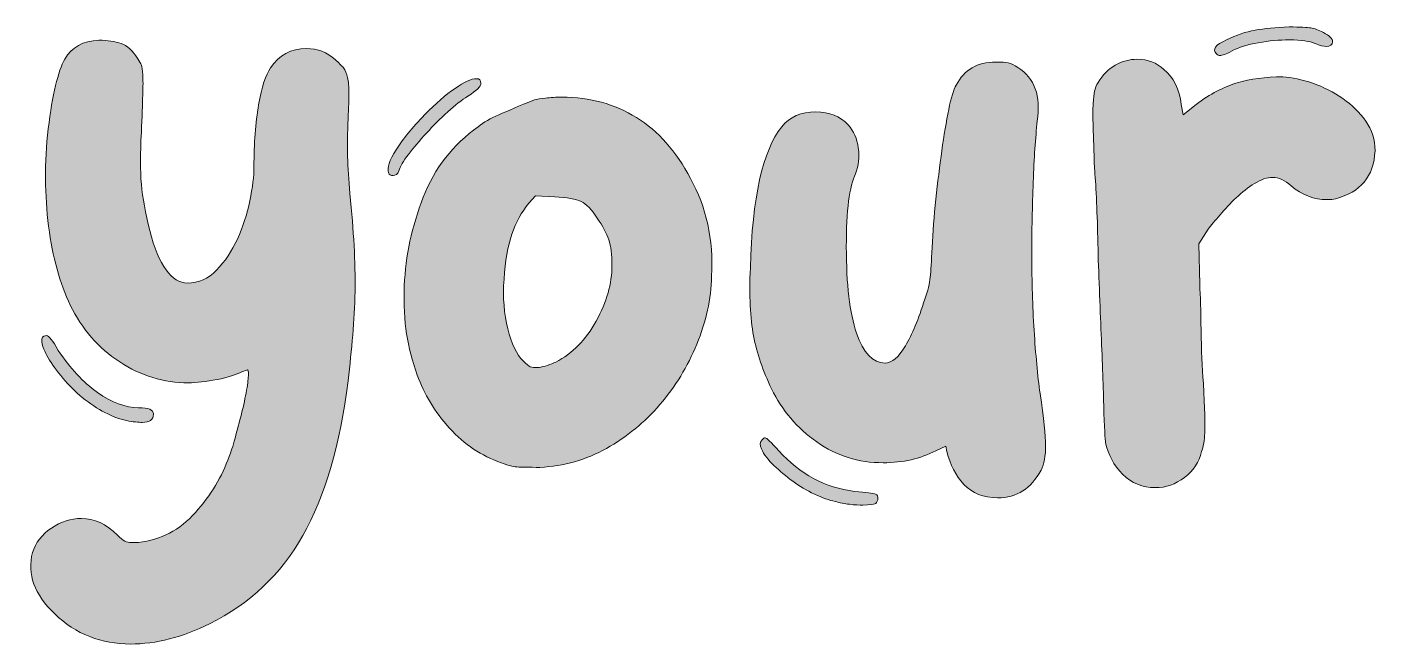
# Model space of a CAD drawing. Header units: inches. Extents: x 192 to 888, y -953 to -125.
# Drawn here: x 587.4 to 888.2, y -716.3 to -578.7 of the extents above; entities that cross this region are included whole.
import ezdxf

# ---------------------------------------------------------------- set-up
doc = ezdxf.new("R2010")
doc.units = ezdxf.units.IN
doc.header["$MEASUREMENT"] = 0
doc.layers.add('Layer 1', color=7, linetype='Continuous')

# ---------------------------------------------------------------- blocks, each defined once
blk = doc.blocks.new('block 4')
at = {"layer": 'Layer 1', "true_color": 0xe43b40}
h = blk.add_hatch(color=13, dxfattribs=at)
h.dxf.hatch_style = 2
edge = h.paths.add_edge_path()
edge.add_spline(control_points=[(888.24, -606.27), (887.96, -612.04), (885.01, -615.61), (879.38, -616.98), (878.97, -617.12), (878.35, -617.19), (877.53, -617.19), (874.65, -617.19), (871.97, -616.16), (869.5, -614.1), (868.12, -612.86), (866.75, -612.24), (865.38, -612.24), (864.15, -612.24), (862.81, -612.69), (861.36, -613.58), (859.92, -614.48), (858.55, -615.54), (857.24, -616.77), (855.94, -618.01), (854.74, -619.28), (853.64, -620.59), (852.54, -621.89), (851.65, -622.95), (850.96, -623.78), (850.96, -623.78), (848.9, -627.07), (848.9, -627.07), (848.9, -627.07), (849.11, -636.13), (849.11, -636.13), (849.25, -638.6), (849.35, -642), (849.42, -646.33), (849.49, -650.65), (849.66, -654.6), (849.93, -658.17), (850.21, -663.8), (850.31, -667.47), (850.24, -669.19), (850.17, -670.91), (849.93, -672.31), (849.52, -673.41), (848.97, -675.75), (847.7, -677.67), (845.71, -679.18), (843.72, -680.69), (841.56, -681.44), (839.22, -681.44), (836.34, -681.44), (833.9, -680.45), (831.91, -678.46), (829.92, -676.47), (828.65, -674.1), (828.1, -671.35), (827.96, -670.81), (827.83, -668.06), (827.69, -663.11), (827.55, -658.17), (827.35, -652.47), (827.07, -646.02), (826.94, -642.72), (826.8, -639.33), (826.66, -635.82), (826.52, -632.32), (826.42, -628.96), (826.35, -625.73), (826.28, -622.51), (826.18, -619.52), (826.04, -616.77), (825.91, -614.03), (825.77, -611.83), (825.63, -610.18), (825.49, -606.34), (825.39, -603.28), (825.32, -601.02), (825.25, -598.75), (825.25, -597), (825.32, -595.77), (825.39, -594.53), (825.49, -593.61), (825.63, -592.99), (825.77, -592.37), (826.04, -591.72), (826.46, -591.03), (827.42, -589.38), (828.69, -588.12), (830.26, -587.22), (831.84, -586.33), (833.46, -585.88), (835.11, -585.88), (837.58, -585.88), (839.57, -586.64), (841.08, -588.15), (843.27, -589.93), (844.58, -592.54), (844.99, -595.97), (844.99, -595.97), (845.4, -598.24), (845.4, -598.24), (845.4, -598.24), (848.29, -595.97), (848.29, -595.97), (851.44, -593.64), (854.5, -592.03), (857.45, -591.13), (860.4, -590.24), (863.8, -589.8), (867.65, -589.8), (869.71, -589.93), (871.93, -590.41), (874.34, -591.24), (876.74, -592.06), (878.97, -593.19), (881.03, -594.64), (883.09, -596.08), (884.81, -597.76), (886.18, -599.68), (887.55, -601.61), (888.24, -603.8), (888.24, -606.27)], knot_values=[0, 0, 0, 0, 1, 1, 1, 2, 2, 2, 3, 3, 3, 4, 4, 4, 5, 5, 5, 6, 6, 6, 7, 7, 7, 8, 8, 8, 9, 9, 9, 10, 10, 10, 11, 11, 11, 12, 12, 12, 13, 13, 13, 14, 14, 14, 15, 15, 15, 16, 16, 16, 17, 17, 17, 18, 18, 18, 19, 19, 19, 20, 20, 20, 21, 21, 21, 22, 22, 22, 23, 23, 23, 24, 24, 24, 25, 25, 25, 26, 26, 26, 27, 27, 27, 28, 28, 28, 29, 29, 29, 30, 30, 30, 31, 31, 31, 32, 32, 32, 33, 33, 33, 34, 34, 34, 35, 35, 35, 36, 36, 36, 37, 37, 37, 38, 38, 38, 39, 39, 39, 40, 40, 40, 40], degree=3, periodic=1)
edge = h.paths.add_edge_path()
edge.add_spline(control_points=[(856.32, -584.03), (854.95, -584.72), (854.05, -585.06), (853.64, -585.06), (853.36, -585.06), (853.09, -584.92), (852.82, -584.65), (851.86, -583.69), (852.61, -582.66), (855.08, -581.56), (857.28, -580.46), (859.41, -579.74), (861.47, -579.39), (863.53, -579.05), (866.06, -578.81), (869.09, -578.67), (871.56, -578.67), (873.17, -578.75), (873.93, -578.88), (874.68, -579.02), (875.61, -579.36), (876.71, -579.91), (878.08, -580.6), (878.77, -581.28), (878.77, -581.97), (878.77, -582.66), (878.28, -583), (877.32, -583), (876.78, -583), (875.95, -582.79), (874.85, -582.38), (873.75, -581.83), (871.83, -581.56), (869.09, -581.56), (866.89, -581.56), (864.59, -581.76), (862.19, -582.18), (859.78, -582.59), (857.83, -583.21), (856.32, -584.03)], knot_values=[0, 0, 0, 0, 1, 1, 1, 2, 2, 2, 3, 3, 3, 4, 4, 4, 5, 5, 5, 6, 6, 6, 7, 7, 7, 8, 8, 8, 9, 9, 9, 10, 10, 10, 11, 11, 11, 12, 12, 12, 13, 13, 13, 13], degree=3, periodic=1)
h = blk.add_hatch(color=13, dxfattribs=at)
h.dxf.hatch_style = 2
edge = h.paths.add_edge_path()
edge.add_spline(control_points=[(659.44, -615.82), (659.85, -620.08), (660.16, -623.95), (660.36, -627.45), (660.57, -630.96), (660.63, -634.35), (660.57, -637.65), (660.5, -640.94), (660.33, -644.21), (660.05, -647.43), (659.78, -650.66), (659.44, -654.06), (659.02, -657.63), (657.24, -671.9), (653.87, -683.4), (648.93, -692.12), (643.99, -700.84), (637.05, -707.4), (628.13, -711.79), (622.09, -714.81), (616.19, -716.32), (610.42, -716.32), (607.26, -716.32), (604.24, -715.77), (601.36, -714.67), (598.47, -713.57), (595.86, -711.86), (593.53, -709.53), (589, -705.27), (587.35, -700.74), (588.59, -695.93), (589.28, -693.74), (590.68, -691.92), (592.81, -690.47), (594.94, -689.03), (597.17, -688.31), (599.5, -688.31), (602.39, -688.31), (605.06, -689.55), (607.54, -692.02), (608.22, -692.71), (608.77, -693.15), (609.18, -693.36), (609.6, -693.56), (610.14, -693.67), (610.83, -693.67), (610.83, -693.67), (612.27, -693.67), (612.27, -693.67), (617.22, -693.12), (621.44, -690.89), (624.94, -686.97), (628.44, -683.06), (630.94, -678.91), (632.46, -674.51), (632.87, -673.55), (633.31, -672.18), (633.8, -670.39), (634.27, -668.61), (634.75, -666.79), (635.24, -664.94), (635.71, -663.08), (636.09, -661.33), (636.37, -659.69), (636.64, -658.04), (636.78, -656.87), (636.78, -656.19), (636.78, -655.5), (636.71, -655.16), (636.58, -655.16), (636.58, -655.16), (635.34, -655.57), (635.34, -655.57), (634.1, -656.26), (632.25, -656.84), (629.78, -657.32), (627.31, -657.8), (625.18, -658.04), (623.39, -658.04), (617.9, -658.04), (612.79, -656.49), (608.05, -653.4), (603.31, -650.31), (599.64, -646.09), (597.03, -640.74), (594.7, -635.93), (593.08, -630.06), (592.19, -623.13), (591.3, -616.2), (591.27, -608.95), (592.09, -601.4), (593.05, -593.71), (594.28, -588.53), (595.8, -585.85), (597.31, -583.18), (599.84, -581.77), (603.42, -581.63), (605.34, -581.63), (606.99, -581.87), (608.36, -582.35), (609.73, -582.83), (610.97, -583.97), (612.07, -585.75), (612.48, -586.3), (612.75, -586.78), (612.89, -587.19), (613.03, -587.6), (613.13, -588.32), (613.2, -589.35), (613.27, -590.38), (613.27, -591.9), (613.2, -593.88), (613.13, -595.88), (613.03, -598.66), (612.89, -602.23), (612.61, -606.9), (612.61, -610.74), (612.89, -613.76), (613.16, -616.78), (613.78, -620.21), (614.74, -624.06), (616.8, -631.88), (619.62, -635.8), (623.19, -635.8), (625.66, -635.8), (627.82, -634.84), (629.68, -632.91), (631.53, -630.99), (633.07, -628.69), (634.31, -626.01), (635.55, -623.34), (636.47, -620.49), (637.09, -617.47), (637.71, -614.45), (638.02, -611.91), (638.02, -609.85), (638.02, -604.63), (638.36, -600.03), (639.05, -596.05), (639.73, -592.07), (640.62, -589.32), (641.72, -587.81), (643.64, -584.93), (646.32, -583.48), (649.75, -583.48), (652.23, -583.48), (654.35, -584.31), (656.14, -585.96), (656.96, -586.64), (657.58, -587.26), (657.99, -587.81), (658.41, -588.36), (658.71, -589.08), (658.92, -589.97), (659.13, -590.87), (659.23, -592), (659.23, -593.37), (659.23, -594.74), (659.16, -596.66), (659.02, -599.14), (658.88, -602.3), (658.85, -605.11), (658.92, -607.58), (658.99, -610.05), (659.16, -612.8), (659.44, -615.82)], knot_values=[0, 0, 0, 0, 1, 1, 1, 2, 2, 2, 3, 3, 3, 4, 4, 4, 5, 5, 5, 6, 6, 6, 7, 7, 7, 8, 8, 8, 9, 9, 9, 10, 10, 10, 11, 11, 11, 12, 12, 12, 13, 13, 13, 14, 14, 14, 15, 15, 15, 16, 16, 16, 17, 17, 17, 18, 18, 18, 19, 19, 19, 20, 20, 20, 21, 21, 21, 22, 22, 22, 23, 23, 23, 24, 24, 24, 25, 25, 25, 26, 26, 26, 27, 27, 27, 28, 28, 28, 29, 29, 29, 30, 30, 30, 31, 31, 31, 32, 32, 32, 33, 33, 33, 34, 34, 34, 35, 35, 35, 36, 36, 36, 37, 37, 37, 38, 38, 38, 39, 39, 39, 40, 40, 40, 41, 41, 41, 42, 42, 42, 43, 43, 43, 44, 44, 44, 45, 45, 45, 46, 46, 46, 47, 47, 47, 48, 48, 48, 49, 49, 49, 50, 50, 50, 51, 51, 51, 52, 52, 52, 53, 53, 53, 54, 54, 54, 55, 55, 55, 55], degree=3, periodic=1)
edge = h.paths.add_edge_path()
edge.add_spline(control_points=[(599.71, -661.33), (598.2, -660.1), (596.76, -658.66), (595.38, -657.01), (594.01, -655.36), (592.91, -653.85), (592.09, -652.48), (591.27, -651.11), (590.78, -649.94), (590.65, -648.98), (590.51, -648.02), (590.85, -647.53), (591.68, -647.53), (592.23, -647.53), (593.12, -648.64), (594.35, -650.83), (596.96, -654.81), (599.88, -657.94), (603.11, -660.2), (606.33, -662.47), (609.39, -663.6), (612.27, -663.6), (614.47, -663.6), (615.57, -664.08), (615.57, -665.04), (615.57, -666.28), (614.74, -666.89), (613.1, -666.89), (612.69, -666.89), (612.17, -666.86), (611.55, -666.79), (610.93, -666.72), (610.28, -666.62), (609.6, -666.48), (606.43, -665.79), (603.14, -664.08), (599.71, -661.33)], knot_values=[0, 0, 0, 0, 1, 1, 1, 2, 2, 2, 3, 3, 3, 4, 4, 4, 5, 5, 5, 6, 6, 6, 7, 7, 7, 8, 8, 8, 9, 9, 9, 10, 10, 10, 11, 11, 11, 12, 12, 12, 12], degree=3, periodic=1)
h = blk.add_hatch(color=13, dxfattribs=at)
h.dxf.hatch_style = 2
edge = h.paths.add_edge_path()
edge.add_spline(control_points=[(813.48, -660.44), (814.3, -665.93), (814.72, -669.81), (814.72, -672.07), (814.72, -674.34), (814.37, -676.16), (813.69, -677.53), (811.49, -681.65), (808.26, -683.71), (804.01, -683.71), (800.85, -683.71), (798.34, -682.71), (796.49, -680.72), (794.64, -678.73), (793.37, -676.29), (792.68, -673.41), (792.68, -673.41), (792.47, -672.18), (792.47, -672.18), (792.47, -672.18), (790.21, -673.21), (790.21, -673.21), (786.78, -674.99), (782.86, -675.88), (778.47, -675.88), (772.98, -675.88), (768.03, -674.34), (763.64, -671.25), (759.25, -668.16), (755.88, -664.21), (753.55, -659.41), (751.63, -655.43), (750.29, -651.48), (749.53, -647.56), (748.78, -643.65), (748.54, -638.6), (748.81, -632.43), (749.23, -616.77), (751.56, -606.27), (755.82, -600.92), (757.6, -598.72), (760.14, -597.62), (763.43, -597.62), (766.45, -597.62), (768.86, -598.58), (770.64, -600.5), (771.88, -601.88), (772.63, -603.59), (772.91, -605.65), (773.18, -607.71), (772.98, -609.64), (772.29, -611.42), (770.92, -614.17), (770.23, -619.59), (770.23, -627.69), (770.23, -636.07), (770.98, -642.49), (772.5, -646.95), (774.01, -651.41), (776.13, -653.64), (778.88, -653.64), (780.39, -653.64), (781.9, -652.37), (783.41, -649.83), (784.92, -647.29), (786.36, -643.83), (787.74, -639.43), (788.42, -637.51), (788.84, -635.86), (788.97, -634.49), (789.11, -633.12), (789.25, -630.92), (789.38, -627.9), (789.52, -624.47), (789.8, -620.86), (790.21, -617.08), (790.62, -613.31), (791.06, -609.7), (791.55, -606.27), (792.03, -602.84), (792.54, -599.78), (793.09, -597.11), (793.64, -594.43), (794.19, -592.61), (794.74, -591.65), (796.52, -588.22), (799.48, -586.5), (803.6, -586.5), (804.83, -586.5), (805.76, -586.57), (806.37, -586.71), (806.99, -586.84), (807.71, -587.19), (808.54, -587.74), (812.24, -590.07), (813.69, -594.05), (812.86, -599.68), (812.45, -603.39), (812.14, -607.92), (811.94, -613.27), (811.73, -618.63), (811.63, -624.12), (811.63, -629.75), (811.63, -635.38), (811.8, -640.91), (812.14, -646.33), (812.48, -651.75), (812.93, -656.46), (813.48, -660.44)], knot_values=[0, 0, 0, 0, 1, 1, 1, 2, 2, 2, 3, 3, 3, 4, 4, 4, 5, 5, 5, 6, 6, 6, 7, 7, 7, 8, 8, 8, 9, 9, 9, 10, 10, 10, 11, 11, 11, 12, 12, 12, 13, 13, 13, 14, 14, 14, 15, 15, 15, 16, 16, 16, 17, 17, 17, 18, 18, 18, 19, 19, 19, 20, 20, 20, 21, 21, 21, 22, 22, 22, 23, 23, 23, 24, 24, 24, 25, 25, 25, 26, 26, 26, 27, 27, 27, 28, 28, 28, 29, 29, 29, 30, 30, 30, 31, 31, 31, 32, 32, 32, 33, 33, 33, 34, 34, 34, 35, 35, 35, 36, 36, 36, 36], degree=3, periodic=1)
edge = h.paths.add_edge_path()
edge.add_spline(control_points=[(772.09, -682.27), (774.69, -682.54), (776.24, -682.75), (776.72, -682.88), (777.2, -683.02), (777.37, -683.43), (777.23, -684.12), (777.09, -684.67), (776.89, -684.98), (776.62, -685.05), (776.34, -685.12), (775.45, -685.22), (773.94, -685.36), (773.12, -685.36), (772.12, -685.29), (770.95, -685.15), (769.78, -685.01), (768.72, -684.81), (767.76, -684.53), (766.39, -684.26), (764.84, -683.71), (763.13, -682.88), (761.41, -682.06), (759.8, -681.1), (758.29, -680), (756.77, -678.9), (755.37, -677.74), (754.06, -676.5), (752.76, -675.27), (751.83, -674.03), (751.28, -672.79), (750.87, -671.97), (750.94, -671.28), (751.49, -670.73), (751.76, -670.46), (751.97, -670.32), (752.11, -670.32), (752.38, -670.32), (753.41, -671.28), (755.2, -673.21), (759.86, -678.42), (765.49, -681.44), (772.09, -682.27)], knot_values=[0, 0, 0, 0, 1, 1, 1, 2, 2, 2, 3, 3, 3, 4, 4, 4, 5, 5, 5, 6, 6, 6, 7, 7, 7, 8, 8, 8, 9, 9, 9, 10, 10, 10, 11, 11, 11, 12, 12, 12, 13, 13, 13, 14, 14, 14, 14], degree=3, periodic=1)
h = blk.add_hatch(color=13, dxfattribs=at)
h.dxf.hatch_style = 2
edge = h.paths.add_edge_path()
edge.add_spline(control_points=[(685.79, -594.12), (684.42, -594.94), (682.91, -596.11), (681.26, -597.62), (679.62, -599.13), (678.04, -600.71), (676.53, -602.36), (675.01, -604.01), (673.68, -605.59), (672.51, -607.1), (671.34, -608.61), (670.62, -609.84), (670.35, -610.8), (670.07, -611.49), (669.66, -611.83), (669.11, -611.83), (668.57, -611.83), (668.22, -611.63), (668.08, -611.21), (667.67, -610.12), (668.22, -608.4), (669.73, -606.07), (671.24, -603.73), (673.37, -601.12), (676.11, -598.24), (678.59, -595.77), (680.85, -593.81), (682.91, -592.37), (684.97, -590.93), (686.55, -590.21), (687.65, -590.21), (688.33, -590.21), (688.68, -590.55), (688.68, -591.24), (688.68, -591.93), (687.72, -592.88), (685.79, -594.12)], knot_values=[0, 0, 0, 0, 1, 1, 1, 2, 2, 2, 3, 3, 3, 4, 4, 4, 5, 5, 5, 6, 6, 6, 7, 7, 7, 8, 8, 8, 9, 9, 9, 10, 10, 10, 11, 11, 11, 12, 12, 12, 12], degree=3, periodic=1)
edge = h.paths.add_edge_path()
edge.add_spline(control_points=[(735.43, -612.45), (739, -618.77), (740.58, -626.04), (740.17, -634.28), (740.03, -639.36), (738.93, -644.41), (736.87, -649.42), (734.81, -654.43), (732.06, -658.93), (728.63, -662.91), (725.2, -666.89), (721.22, -670.15), (716.69, -672.69), (712.16, -675.23), (707.21, -676.64), (701.86, -676.91), (699.39, -676.91), (697.67, -676.88), (696.71, -676.81), (695.75, -676.74), (694.58, -676.43), (693.21, -675.88), (688.81, -674.37), (684.97, -671.8), (681.67, -668.16), (678.38, -664.52), (675.98, -660.58), (674.47, -656.32), (673.37, -653.16), (672.58, -650.11), (672.1, -647.15), (671.62, -644.2), (671.44, -640.6), (671.58, -636.34), (671.86, -629.75), (673.26, -623.19), (675.81, -616.67), (678.34, -610.15), (682.43, -604.9), (688.06, -600.92), (689.3, -599.96), (690.84, -599.06), (692.69, -598.24), (694.55, -597.42), (697.19, -596.32), (700.62, -594.94), (701.17, -594.81), (701.99, -594.67), (703.09, -594.53), (704.19, -594.4), (705.43, -594.33), (706.8, -594.33), (712.98, -594.33), (718.5, -595.84), (723.38, -598.86), (728.25, -601.88), (732.27, -606.41), (735.43, -612.45)], knot_values=[0, 0, 0, 0, 1, 1, 1, 2, 2, 2, 3, 3, 3, 4, 4, 4, 5, 5, 5, 6, 6, 6, 7, 7, 7, 8, 8, 8, 9, 9, 9, 10, 10, 10, 11, 11, 11, 12, 12, 12, 13, 13, 13, 14, 14, 14, 15, 15, 15, 16, 16, 16, 17, 17, 17, 18, 18, 18, 19, 19, 19, 19], degree=3, periodic=1)
edge = h.paths.add_edge_path()
edge.add_spline(control_points=[(717.92, -631.81), (717.92, -629.48), (717.68, -627.59), (717.2, -626.15), (716.72, -624.7), (715.86, -623.09), (714.63, -621.31), (713.39, -619.38), (712.19, -618.15), (711.02, -617.6), (709.86, -617.05), (707.9, -616.71), (705.15, -616.57), (705.15, -616.57), (700.83, -616.36), (700.83, -616.36), (700.83, -616.36), (699.39, -618.01), (699.39, -618.01), (697.74, -619.93), (696.47, -622.23), (695.58, -624.91), (694.68, -627.59), (694.1, -630.92), (693.83, -634.9), (693.55, -639.02), (693.83, -642.72), (694.65, -646.02), (695.47, -649.32), (696.64, -651.72), (698.15, -653.23), (698.84, -653.92), (699.35, -654.33), (699.7, -654.46), (700.04, -654.6), (700.69, -654.67), (701.65, -654.67), (702.2, -654.53), (702.82, -654.36), (703.51, -654.16), (704.19, -653.95), (704.81, -653.71), (705.36, -653.43), (709.07, -651.51), (712.08, -648.46), (714.42, -644.27), (716.75, -640.08), (717.92, -635.93), (717.92, -631.81)], knot_values=[0, 0, 0, 0, 1, 1, 1, 2, 2, 2, 3, 3, 3, 4, 4, 4, 5, 5, 5, 6, 6, 6, 7, 7, 7, 8, 8, 8, 9, 9, 9, 10, 10, 10, 11, 11, 11, 12, 12, 12, 13, 13, 13, 14, 14, 14, 15, 15, 15, 16, 16, 16, 16], degree=3, periodic=1)
at = {"layer": 'Layer 1', "lineweight": 0}
for points, knots in [([(856.32, -584.03), (854.95, -584.72), (854.05, -585.06), (853.64, -585.06), (853.36, -585.06), (853.09, -584.92), (852.82, -584.65), (851.86, -583.69), (852.61, -582.66), (855.08, -581.56), (857.28, -580.46), (859.41, -579.74), (861.47, -579.39), (863.53, -579.05), (866.06, -578.81), (869.09, -578.67), (871.56, -578.67), (873.17, -578.75), (873.93, -578.88), (874.68, -579.02), (875.61, -579.36), (876.71, -579.91), (878.08, -580.6), (878.77, -581.28), (878.77, -581.97), (878.77, -582.66), (878.28, -583), (877.32, -583), (876.78, -583), (875.95, -582.79), (874.85, -582.38), (873.75, -581.83), (871.83, -581.56), (869.09, -581.56), (866.89, -581.56), (864.59, -581.76), (862.19, -582.18), (859.78, -582.59), (857.83, -583.21), (856.32, -584.03)], [0, 0, 0, 0, 1, 1, 1, 2, 2, 2, 3, 3, 3, 4, 4, 4, 5, 5, 5, 6, 6, 6, 7, 7, 7, 8, 8, 8, 9, 9, 9, 10, 10, 10, 11, 11, 11, 12, 12, 12, 13, 13, 13, 13]), ([(659.44, -615.82), (659.85, -620.08), (660.16, -623.95), (660.36, -627.45), (660.57, -630.96), (660.63, -634.35), (660.57, -637.65), (660.5, -640.94), (660.33, -644.21), (660.05, -647.43), (659.78, -650.66), (659.44, -654.06), (659.02, -657.63), (657.24, -671.9), (653.87, -683.4), (648.93, -692.12), (643.99, -700.84), (637.05, -707.4), (628.13, -711.79), (622.09, -714.81), (616.19, -716.32), (610.42, -716.32), (607.26, -716.32), (604.24, -715.77), (601.36, -714.67), (598.47, -713.57), (595.86, -711.86), (593.53, -709.53), (589, -705.27), (587.35, -700.74), (588.59, -695.93), (589.28, -693.74), (590.68, -691.92), (592.81, -690.47), (594.94, -689.03), (597.17, -688.31), (599.5, -688.31), (602.39, -688.31), (605.06, -689.55), (607.54, -692.02), (608.22, -692.71), (608.77, -693.15), (609.18, -693.36), (609.6, -693.56), (610.14, -693.67), (610.83, -693.67), (610.83, -693.67), (612.27, -693.67), (612.27, -693.67), (617.22, -693.12), (621.44, -690.89), (624.94, -686.97), (628.44, -683.06), (630.94, -678.91), (632.46, -674.51), (632.87, -673.55), (633.31, -672.18), (633.8, -670.39), (634.27, -668.61), (634.75, -666.79), (635.24, -664.94), (635.71, -663.08), (636.09, -661.33), (636.37, -659.69), (636.64, -658.04), (636.78, -656.87), (636.78, -656.19), (636.78, -655.5), (636.71, -655.16), (636.58, -655.16), (636.58, -655.16), (635.34, -655.57), (635.34, -655.57), (634.1, -656.26), (632.25, -656.84), (629.78, -657.32), (627.31, -657.8), (625.18, -658.04), (623.39, -658.04), (617.9, -658.04), (612.79, -656.49), (608.05, -653.4), (603.31, -650.31), (599.64, -646.09), (597.03, -640.74), (594.7, -635.93), (593.08, -630.06), (592.19, -623.13), (591.3, -616.2), (591.27, -608.95), (592.09, -601.4), (593.05, -593.71), (594.28, -588.53), (595.8, -585.85), (597.31, -583.18), (599.84, -581.77), (603.42, -581.63), (605.34, -581.63), (606.99, -581.87), (608.36, -582.35), (609.73, -582.83), (610.97, -583.97), (612.07, -585.75), (612.48, -586.3), (612.75, -586.78), (612.89, -587.19), (613.03, -587.6), (613.13, -588.32), (613.2, -589.35), (613.27, -590.38), (613.27, -591.9), (613.2, -593.88), (613.13, -595.88), (613.03, -598.66), (612.89, -602.23), (612.61, -606.9), (612.61, -610.74), (612.89, -613.76), (613.16, -616.78), (613.78, -620.21), (614.74, -624.06), (616.8, -631.88), (619.62, -635.8), (623.19, -635.8), (625.66, -635.8), (627.82, -634.84), (629.68, -632.91), (631.53, -630.99), (633.07, -628.69), (634.31, -626.01), (635.55, -623.34), (636.47, -620.49), (637.09, -617.47), (637.71, -614.45), (638.02, -611.91), (638.02, -609.85), (638.02, -604.63), (638.36, -600.03), (639.05, -596.05), (639.73, -592.07), (640.62, -589.32), (641.72, -587.81), (643.64, -584.93), (646.32, -583.48), (649.75, -583.48), (652.23, -583.48), (654.35, -584.31), (656.14, -585.96), (656.96, -586.64), (657.58, -587.26), (657.99, -587.81), (658.41, -588.36), (658.71, -589.08), (658.92, -589.97), (659.13, -590.87), (659.23, -592), (659.23, -593.37), (659.23, -594.74), (659.16, -596.66), (659.02, -599.14), (658.88, -602.3), (658.85, -605.11), (658.92, -607.58), (658.99, -610.05), (659.16, -612.8), (659.44, -615.82)], [0, 0, 0, 0, 1, 1, 1, 2, 2, 2, 3, 3, 3, 4, 4, 4, 5, 5, 5, 6, 6, 6, 7, 7, 7, 8, 8, 8, 9, 9, 9, 10, 10, 10, 11, 11, 11, 12, 12, 12, 13, 13, 13, 14, 14, 14, 15, 15, 15, 16, 16, 16, 17, 17, 17, 18, 18, 18, 19, 19, 19, 20, 20, 20, 21, 21, 21, 22, 22, 22, 23, 23, 23, 24, 24, 24, 25, 25, 25, 26, 26, 26, 27, 27, 27, 28, 28, 28, 29, 29, 29, 30, 30, 30, 31, 31, 31, 32, 32, 32, 33, 33, 33, 34, 34, 34, 35, 35, 35, 36, 36, 36, 37, 37, 37, 38, 38, 38, 39, 39, 39, 40, 40, 40, 41, 41, 41, 42, 42, 42, 43, 43, 43, 44, 44, 44, 45, 45, 45, 46, 46, 46, 47, 47, 47, 48, 48, 48, 49, 49, 49, 50, 50, 50, 51, 51, 51, 52, 52, 52, 53, 53, 53, 54, 54, 54, 55, 55, 55, 55]), ([(813.48, -660.44), (814.3, -665.93), (814.72, -669.81), (814.72, -672.07), (814.72, -674.34), (814.37, -676.16), (813.69, -677.53), (811.49, -681.65), (808.26, -683.71), (804.01, -683.71), (800.85, -683.71), (798.34, -682.71), (796.49, -680.72), (794.64, -678.73), (793.37, -676.29), (792.68, -673.41), (792.68, -673.41), (792.47, -672.18), (792.47, -672.18), (792.47, -672.18), (790.21, -673.21), (790.21, -673.21), (786.78, -674.99), (782.86, -675.88), (778.47, -675.88), (772.98, -675.88), (768.03, -674.34), (763.64, -671.25), (759.25, -668.16), (755.88, -664.21), (753.55, -659.41), (751.63, -655.43), (750.29, -651.48), (749.53, -647.56), (748.78, -643.65), (748.54, -638.6), (748.81, -632.43), (749.23, -616.77), (751.56, -606.27), (755.82, -600.92), (757.6, -598.72), (760.14, -597.62), (763.43, -597.62), (766.45, -597.62), (768.86, -598.58), (770.64, -600.5), (771.88, -601.88), (772.63, -603.59), (772.91, -605.65), (773.18, -607.71), (772.98, -609.64), (772.29, -611.42), (770.92, -614.17), (770.23, -619.59), (770.23, -627.69), (770.23, -636.07), (770.98, -642.49), (772.5, -646.95), (774.01, -651.41), (776.13, -653.64), (778.88, -653.64), (780.39, -653.64), (781.9, -652.37), (783.41, -649.83), (784.92, -647.29), (786.36, -643.83), (787.74, -639.43), (788.42, -637.51), (788.84, -635.86), (788.97, -634.49), (789.11, -633.12), (789.25, -630.92), (789.38, -627.9), (789.52, -624.47), (789.8, -620.86), (790.21, -617.08), (790.62, -613.31), (791.06, -609.7), (791.55, -606.27), (792.03, -602.84), (792.54, -599.78), (793.09, -597.11), (793.64, -594.43), (794.19, -592.61), (794.74, -591.65), (796.52, -588.22), (799.48, -586.5), (803.6, -586.5), (804.83, -586.5), (805.76, -586.57), (806.37, -586.71), (806.99, -586.84), (807.71, -587.19), (808.54, -587.74), (812.24, -590.07), (813.69, -594.05), (812.86, -599.68), (812.45, -603.39), (812.14, -607.92), (811.94, -613.27), (811.73, -618.63), (811.63, -624.12), (811.63, -629.75), (811.63, -635.38), (811.8, -640.91), (812.14, -646.33), (812.48, -651.75), (812.93, -656.46), (813.48, -660.44)], [0, 0, 0, 0, 1, 1, 1, 2, 2, 2, 3, 3, 3, 4, 4, 4, 5, 5, 5, 6, 6, 6, 7, 7, 7, 8, 8, 8, 9, 9, 9, 10, 10, 10, 11, 11, 11, 12, 12, 12, 13, 13, 13, 14, 14, 14, 15, 15, 15, 16, 16, 16, 17, 17, 17, 18, 18, 18, 19, 19, 19, 20, 20, 20, 21, 21, 21, 22, 22, 22, 23, 23, 23, 24, 24, 24, 25, 25, 25, 26, 26, 26, 27, 27, 27, 28, 28, 28, 29, 29, 29, 30, 30, 30, 31, 31, 31, 32, 32, 32, 33, 33, 33, 34, 34, 34, 35, 35, 35, 36, 36, 36, 36]), ([(888.24, -606.27), (887.96, -612.04), (885.01, -615.61), (879.38, -616.98), (878.97, -617.12), (878.35, -617.19), (877.53, -617.19), (874.65, -617.19), (871.97, -616.16), (869.5, -614.1), (868.12, -612.86), (866.75, -612.24), (865.38, -612.24), (864.15, -612.24), (862.81, -612.69), (861.36, -613.58), (859.92, -614.48), (858.55, -615.54), (857.24, -616.77), (855.94, -618.01), (854.74, -619.28), (853.64, -620.59), (852.54, -621.89), (851.65, -622.95), (850.96, -623.78), (850.96, -623.78), (848.9, -627.07), (848.9, -627.07), (848.9, -627.07), (849.11, -636.13), (849.11, -636.13), (849.25, -638.6), (849.35, -642), (849.42, -646.33), (849.49, -650.65), (849.66, -654.6), (849.93, -658.17), (850.21, -663.8), (850.31, -667.47), (850.24, -669.19), (850.17, -670.91), (849.93, -672.31), (849.52, -673.41), (848.97, -675.75), (847.7, -677.67), (845.71, -679.18), (843.72, -680.69), (841.56, -681.44), (839.22, -681.44), (836.34, -681.44), (833.9, -680.45), (831.91, -678.46), (829.92, -676.47), (828.65, -674.1), (828.1, -671.35), (827.96, -670.81), (827.83, -668.06), (827.69, -663.11), (827.55, -658.17), (827.35, -652.47), (827.07, -646.02), (826.94, -642.72), (826.8, -639.33), (826.66, -635.82), (826.52, -632.32), (826.42, -628.96), (826.35, -625.73), (826.28, -622.51), (826.18, -619.52), (826.04, -616.77), (825.91, -614.03), (825.77, -611.83), (825.63, -610.18), (825.49, -606.34), (825.39, -603.28), (825.32, -601.02), (825.25, -598.75), (825.25, -597), (825.32, -595.77), (825.39, -594.53), (825.49, -593.61), (825.63, -592.99), (825.77, -592.37), (826.04, -591.72), (826.46, -591.03), (827.42, -589.38), (828.69, -588.12), (830.26, -587.22), (831.84, -586.33), (833.46, -585.88), (835.11, -585.88), (837.58, -585.88), (839.57, -586.64), (841.08, -588.15), (843.27, -589.93), (844.58, -592.54), (844.99, -595.97), (844.99, -595.97), (845.4, -598.24), (845.4, -598.24), (845.4, -598.24), (848.29, -595.97), (848.29, -595.97), (851.44, -593.64), (854.5, -592.03), (857.45, -591.13), (860.4, -590.24), (863.8, -589.8), (867.65, -589.8), (869.71, -589.93), (871.93, -590.41), (874.34, -591.24), (876.74, -592.06), (878.97, -593.19), (881.03, -594.64), (883.09, -596.08), (884.81, -597.76), (886.18, -599.68), (887.55, -601.61), (888.24, -603.8), (888.24, -606.27)], [0, 0, 0, 0, 1, 1, 1, 2, 2, 2, 3, 3, 3, 4, 4, 4, 5, 5, 5, 6, 6, 6, 7, 7, 7, 8, 8, 8, 9, 9, 9, 10, 10, 10, 11, 11, 11, 12, 12, 12, 13, 13, 13, 14, 14, 14, 15, 15, 15, 16, 16, 16, 17, 17, 17, 18, 18, 18, 19, 19, 19, 20, 20, 20, 21, 21, 21, 22, 22, 22, 23, 23, 23, 24, 24, 24, 25, 25, 25, 26, 26, 26, 27, 27, 27, 28, 28, 28, 29, 29, 29, 30, 30, 30, 31, 31, 31, 32, 32, 32, 33, 33, 33, 34, 34, 34, 35, 35, 35, 36, 36, 36, 37, 37, 37, 38, 38, 38, 39, 39, 39, 40, 40, 40, 40]), ([(685.79, -594.12), (684.42, -594.94), (682.91, -596.11), (681.26, -597.62), (679.62, -599.13), (678.04, -600.71), (676.53, -602.36), (675.01, -604.01), (673.68, -605.59), (672.51, -607.1), (671.34, -608.61), (670.62, -609.84), (670.35, -610.8), (670.07, -611.49), (669.66, -611.83), (669.11, -611.83), (668.57, -611.83), (668.22, -611.63), (668.08, -611.21), (667.67, -610.12), (668.22, -608.4), (669.73, -606.07), (671.24, -603.73), (673.37, -601.12), (676.11, -598.24), (678.59, -595.77), (680.85, -593.81), (682.91, -592.37), (684.97, -590.93), (686.55, -590.21), (687.65, -590.21), (688.33, -590.21), (688.68, -590.55), (688.68, -591.24), (688.68, -591.93), (687.72, -592.88), (685.79, -594.12)], [0, 0, 0, 0, 1, 1, 1, 2, 2, 2, 3, 3, 3, 4, 4, 4, 5, 5, 5, 6, 6, 6, 7, 7, 7, 8, 8, 8, 9, 9, 9, 10, 10, 10, 11, 11, 11, 12, 12, 12, 12]), ([(735.43, -612.45), (739, -618.77), (740.58, -626.04), (740.17, -634.28), (740.03, -639.36), (738.93, -644.41), (736.87, -649.42), (734.81, -654.43), (732.06, -658.93), (728.63, -662.91), (725.2, -666.89), (721.22, -670.15), (716.69, -672.69), (712.16, -675.23), (707.21, -676.64), (701.86, -676.91), (699.39, -676.91), (697.67, -676.88), (696.71, -676.81), (695.75, -676.74), (694.58, -676.43), (693.21, -675.88), (688.81, -674.37), (684.97, -671.8), (681.67, -668.16), (678.38, -664.52), (675.98, -660.58), (674.47, -656.32), (673.37, -653.16), (672.58, -650.11), (672.1, -647.15), (671.62, -644.2), (671.44, -640.6), (671.58, -636.34), (671.86, -629.75), (673.26, -623.19), (675.81, -616.67), (678.34, -610.15), (682.43, -604.9), (688.06, -600.92), (689.3, -599.96), (690.84, -599.06), (692.69, -598.24), (694.55, -597.42), (697.19, -596.32), (700.62, -594.94), (701.17, -594.81), (701.99, -594.67), (703.09, -594.53), (704.19, -594.4), (705.43, -594.33), (706.8, -594.33), (712.98, -594.33), (718.5, -595.84), (723.38, -598.86), (728.25, -601.88), (732.27, -606.41), (735.43, -612.45)], [0, 0, 0, 0, 1, 1, 1, 2, 2, 2, 3, 3, 3, 4, 4, 4, 5, 5, 5, 6, 6, 6, 7, 7, 7, 8, 8, 8, 9, 9, 9, 10, 10, 10, 11, 11, 11, 12, 12, 12, 13, 13, 13, 14, 14, 14, 15, 15, 15, 16, 16, 16, 17, 17, 17, 18, 18, 18, 19, 19, 19, 19]), ([(717.92, -631.81), (717.92, -629.48), (717.68, -627.59), (717.2, -626.15), (716.72, -624.7), (715.86, -623.09), (714.63, -621.31), (713.39, -619.38), (712.19, -618.15), (711.02, -617.6), (709.86, -617.05), (707.9, -616.71), (705.15, -616.57), (705.15, -616.57), (700.83, -616.36), (700.83, -616.36), (700.83, -616.36), (699.39, -618.01), (699.39, -618.01), (697.74, -619.93), (696.47, -622.23), (695.58, -624.91), (694.68, -627.59), (694.1, -630.92), (693.83, -634.9), (693.55, -639.02), (693.83, -642.72), (694.65, -646.02), (695.47, -649.32), (696.64, -651.72), (698.15, -653.23), (698.84, -653.92), (699.35, -654.33), (699.7, -654.46), (700.04, -654.6), (700.69, -654.67), (701.65, -654.67), (702.2, -654.53), (702.82, -654.36), (703.51, -654.16), (704.19, -653.95), (704.81, -653.71), (705.36, -653.43), (709.07, -651.51), (712.08, -648.46), (714.42, -644.27), (716.75, -640.08), (717.92, -635.93), (717.92, -631.81)], [0, 0, 0, 0, 1, 1, 1, 2, 2, 2, 3, 3, 3, 4, 4, 4, 5, 5, 5, 6, 6, 6, 7, 7, 7, 8, 8, 8, 9, 9, 9, 10, 10, 10, 11, 11, 11, 12, 12, 12, 13, 13, 13, 14, 14, 14, 15, 15, 15, 16, 16, 16, 16]), ([(599.71, -661.33), (598.2, -660.1), (596.76, -658.66), (595.38, -657.01), (594.01, -655.36), (592.91, -653.85), (592.09, -652.48), (591.27, -651.11), (590.78, -649.94), (590.65, -648.98), (590.51, -648.02), (590.85, -647.53), (591.68, -647.53), (592.23, -647.53), (593.12, -648.64), (594.35, -650.83), (596.96, -654.81), (599.88, -657.94), (603.11, -660.2), (606.33, -662.47), (609.39, -663.6), (612.27, -663.6), (614.47, -663.6), (615.57, -664.08), (615.57, -665.04), (615.57, -666.28), (614.74, -666.89), (613.1, -666.89), (612.69, -666.89), (612.17, -666.86), (611.55, -666.79), (610.93, -666.72), (610.28, -666.62), (609.6, -666.48), (606.43, -665.79), (603.14, -664.08), (599.71, -661.33)], [0, 0, 0, 0, 1, 1, 1, 2, 2, 2, 3, 3, 3, 4, 4, 4, 5, 5, 5, 6, 6, 6, 7, 7, 7, 8, 8, 8, 9, 9, 9, 10, 10, 10, 11, 11, 11, 12, 12, 12, 12]), ([(772.09, -682.27), (774.69, -682.54), (776.24, -682.75), (776.72, -682.88), (777.2, -683.02), (777.37, -683.43), (777.23, -684.12), (777.09, -684.67), (776.89, -684.98), (776.62, -685.05), (776.34, -685.12), (775.45, -685.22), (773.94, -685.36), (773.12, -685.36), (772.12, -685.29), (770.95, -685.15), (769.78, -685.01), (768.72, -684.81), (767.76, -684.53), (766.39, -684.26), (764.84, -683.71), (763.13, -682.88), (761.41, -682.06), (759.8, -681.1), (758.29, -680), (756.77, -678.9), (755.37, -677.74), (754.06, -676.5), (752.76, -675.27), (751.83, -674.03), (751.28, -672.79), (750.87, -671.97), (750.94, -671.28), (751.49, -670.73), (751.76, -670.46), (751.97, -670.32), (752.11, -670.32), (752.38, -670.32), (753.41, -671.28), (755.2, -673.21), (759.86, -678.42), (765.49, -681.44), (772.09, -682.27)], [0, 0, 0, 0, 1, 1, 1, 2, 2, 2, 3, 3, 3, 4, 4, 4, 5, 5, 5, 6, 6, 6, 7, 7, 7, 8, 8, 8, 9, 9, 9, 10, 10, 10, 11, 11, 11, 12, 12, 12, 13, 13, 13, 14, 14, 14, 14])]:
    blk.add_open_spline(points, degree=3, knots=knots, dxfattribs=at)
blk = doc.blocks.new('block 2')
at = {"layer": 'Layer 1'}
blk.add_blockref('block 4', (0, 0), dxfattribs=at)

msp = doc.modelspace()

# ---------------------------------------------------------------- block references
at = {"layer": 'Layer 1'}
msp.add_blockref('block 2', (0, 0), dxfattribs=at)

doc.saveas('drawing.dxf')
